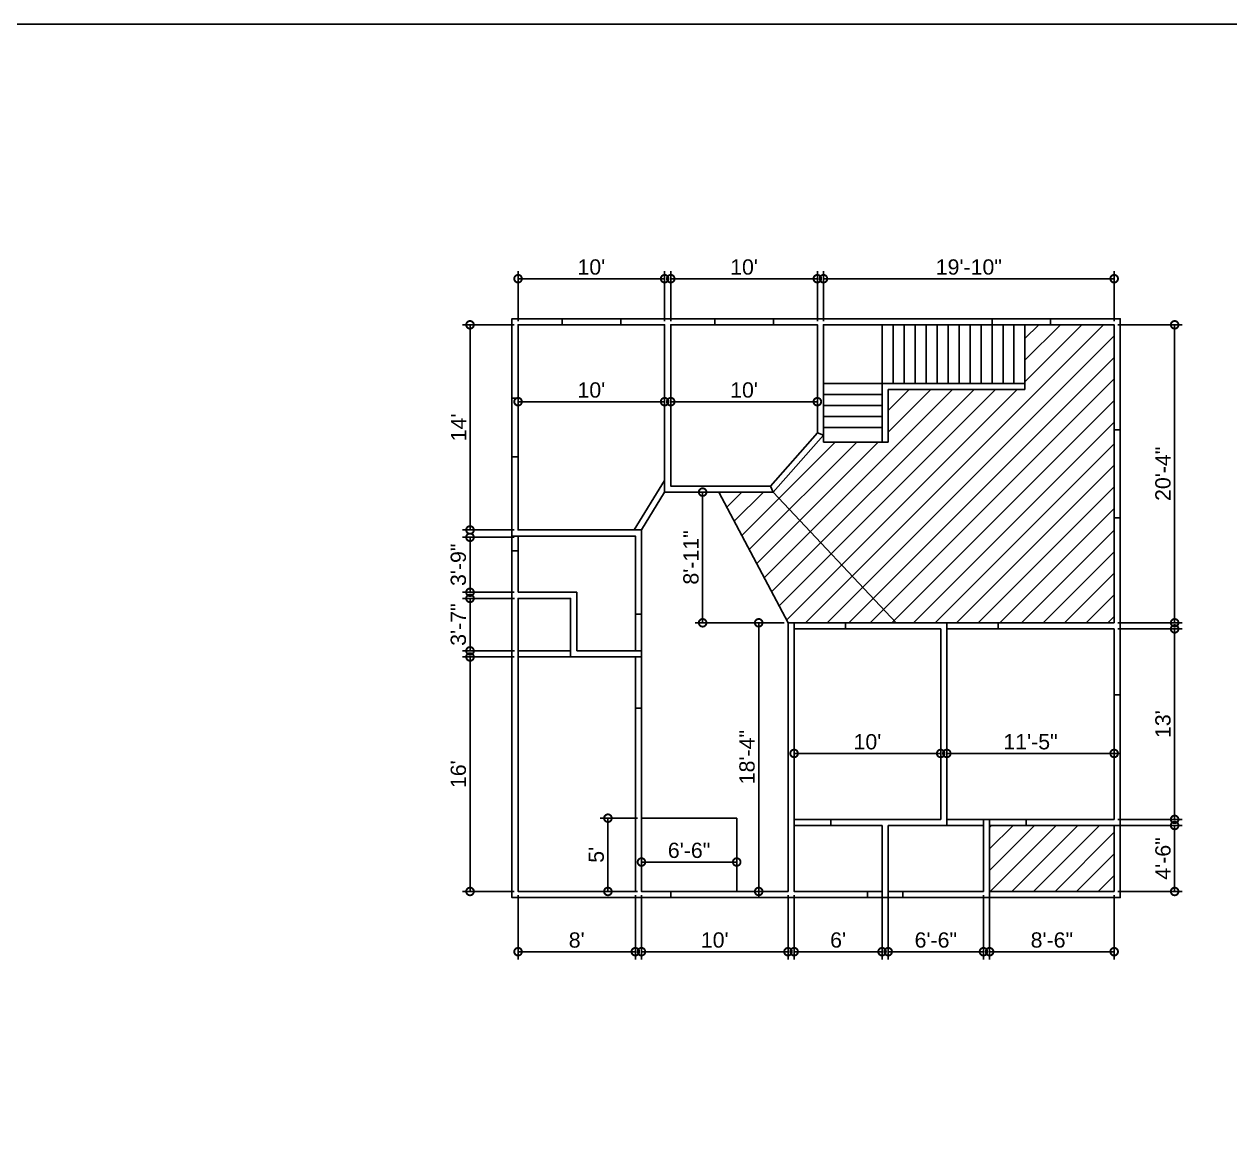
# Model space of a CAD drawing. Header units: feet. Extents: x -13107 to 0, y -39 to 1832.
# Drawn here: x -6768 to -5780, y 915 to 1832 of the extents above; entities that cross this region are included whole.
import ezdxf

# ---------------------------------------------------------------- set-up
doc = ezdxf.new("R2010")
doc.units = ezdxf.units.FT
doc.header["$MEASUREMENT"] = 0
for name, color, linetype in [('2d ciling', 52, 'Continuous'), ('2d doors', 82, 'Continuous'), ('2d stairs', 220, 'Continuous'), ('2d walls', 9, 'Continuous'), ('2d windows', 150, 'Continuous'), ('blocks', 130, 'Continuous'), ('dimentions', 230, 'Continuous'), ('hatches', 40, 'Continuous')]:
    doc.layers.add(name, color=color, linetype=linetype)
doc.styles.get("Standard").update_dxf_attribs({"font": 'arial.ttf'})
doc.dimstyles.new('dimentions', dxfattribs={"dimscale": 5, "dimtxt": 2.5, "dimasz": 2.5, "dimexe": 1.25, "dimexo": 0.625, "dimtad": 1, "dimdec": 4, "dimzin": 0, "dimdsep": 46, "dimlunit": 4, "dimtxsty": 'Standard', "dimblk": 'DOTSMALL', "dimcen": 2.5, "dimadec": 0, "dimazin": 0, "dimtfac": 1, "dimtdec": 4, "dimtofl": 0, "dimtmove": 0, "dimatfit": 3, "dimfxl": 1, "dimtolj": 1, "dimtzin": 0, "dimarcsym": 0})
pattern_1 = [(45, (9353.665, 966.415), (-8.838835, 8.838835), [])]

# ---------------------------------------------------------------- blocks, each defined once
blk = doc.blocks.new('_DotSmall')
at = {"color": 0, "linetype": 'ByBlock', "const_width": 0.5}
blk.add_lwpolyline([(-0.0625, 0, 1), (0.0625, 0, 1)], format="xyb", close=True, dxfattribs=at)
blk = doc.blocks.new('*D186')
at = {"layer": 'Defpoints', "color": 0, "transparency": 16777216}
for p in [(-6363.13, 1121.8), (-6267.13, 1121.8), (-6363.13, 1072.46)]:
    blk.add_point(p, dxfattribs=at)
at = {"layer": 'dimentions', "color": 0, "lineweight": -2, "transparency": 16777216}
for p, q in [((-6363.13, 1118.67), (-6363.13, 1066.21)), ((-6267.13, 1118.67), (-6267.13, 1066.21)), ((-6267.13, 1072.46), (-6363.13, 1072.46))]:
    blk.add_line(p, q, dxfattribs=at)
at = {"layer": 'dimentions', "color": 0, "lineweight": -2, "transparency": 16777216, "xscale": 12.5, "yscale": 12.5, "zscale": 12.5, "rotation": 180}
blk.add_blockref('_DotSmall', (-6363.13, 1072.46), dxfattribs=at)
at = {"layer": 'dimentions', "color": 0, "lineweight": -2, "transparency": 16777216, "xscale": 12.5, "yscale": 12.5, "zscale": 12.5}
blk.add_blockref('_DotSmall', (-6267.13, 1072.46), dxfattribs=at)
at = {"layer": 'dimentions', "color": 0, "transparency": 16777216, "insert": (-6315.13, 1081.96), "char_height": 12.5, "attachment_point": 5}
blk.add_mtext("\\A1;8'", dxfattribs=at)
blk = doc.blocks.new('*D187')
at = {"layer": 'Defpoints', "color": 0, "transparency": 16777216}
for p in [(-6262.13, 1121.8), (-6142.13, 1121.8), (-6142.13, 1072.46)]:
    blk.add_point(p, dxfattribs=at)
at = {"layer": 'dimentions', "color": 0, "lineweight": -2, "transparency": 16777216}
for p, q in [((-6262.13, 1118.67), (-6262.13, 1066.21)), ((-6142.13, 1118.67), (-6142.13, 1066.21)), ((-6262.13, 1072.46), (-6142.13, 1072.46))]:
    blk.add_line(p, q, dxfattribs=at)
at = {"layer": 'dimentions', "color": 0, "lineweight": -2, "transparency": 16777216, "xscale": 12.5, "yscale": 12.5, "zscale": 12.5, "rotation": 180}
blk.add_blockref('_DotSmall', (-6262.13, 1072.46), dxfattribs=at)
at = {"layer": 'dimentions', "color": 0, "lineweight": -2, "transparency": 16777216, "xscale": 12.5, "yscale": 12.5, "zscale": 12.5}
blk.add_blockref('_DotSmall', (-6142.13, 1072.46), dxfattribs=at)
at = {"layer": 'dimentions', "color": 0, "transparency": 16777216, "insert": (-6202.13, 1081.96), "char_height": 12.5, "attachment_point": 5}
blk.add_mtext("\\A1;10'", dxfattribs=at)
blk = doc.blocks.new('*D188')
at = {"layer": 'Defpoints', "color": 0, "transparency": 16777216}
for p in [(-6137.13, 1121.8), (-6065.13, 1121.8), (-6137.13, 1072.46)]:
    blk.add_point(p, dxfattribs=at)
at = {"layer": 'dimentions', "color": 0, "lineweight": -2, "transparency": 16777216}
for p, q in [((-6137.13, 1118.67), (-6137.13, 1066.21)), ((-6065.13, 1118.67), (-6065.13, 1066.21)), ((-6065.13, 1072.46), (-6137.13, 1072.46))]:
    blk.add_line(p, q, dxfattribs=at)
at = {"layer": 'dimentions', "color": 0, "lineweight": -2, "transparency": 16777216, "xscale": 12.5, "yscale": 12.5, "zscale": 12.5, "rotation": 180}
blk.add_blockref('_DotSmall', (-6137.13, 1072.46), dxfattribs=at)
at = {"layer": 'dimentions', "color": 0, "lineweight": -2, "transparency": 16777216, "xscale": 12.5, "yscale": 12.5, "zscale": 12.5}
blk.add_blockref('_DotSmall', (-6065.13, 1072.46), dxfattribs=at)
at = {"layer": 'dimentions', "color": 0, "transparency": 16777216, "insert": (-6101.13, 1081.96), "char_height": 12.5, "attachment_point": 5}
blk.add_mtext("\\A1;6'", dxfattribs=at)
blk = doc.blocks.new('*D189')
at = {"layer": 'Defpoints', "color": 0, "transparency": 16777216}
for p in [(-6060.13, 1121.8), (-5982.13, 1121.8), (-6060.13, 1072.46)]:
    blk.add_point(p, dxfattribs=at)
at = {"layer": 'dimentions', "color": 0, "lineweight": -2, "transparency": 16777216}
for p, q in [((-6060.13, 1118.67), (-6060.13, 1066.21)), ((-5982.13, 1118.67), (-5982.13, 1066.21)), ((-5982.13, 1072.46), (-6060.13, 1072.46))]:
    blk.add_line(p, q, dxfattribs=at)
at = {"layer": 'dimentions', "color": 0, "lineweight": -2, "transparency": 16777216, "xscale": 12.5, "yscale": 12.5, "zscale": 12.5, "rotation": 180}
blk.add_blockref('_DotSmall', (-6060.13, 1072.46), dxfattribs=at)
at = {"layer": 'dimentions', "color": 0, "lineweight": -2, "transparency": 16777216, "xscale": 12.5, "yscale": 12.5, "zscale": 12.5}
blk.add_blockref('_DotSmall', (-5982.13, 1072.46), dxfattribs=at)
at = {"layer": 'dimentions', "color": 0, "transparency": 16777216, "insert": (-6021.13, 1081.96), "char_height": 12.5, "attachment_point": 5}
blk.add_mtext('\\A1;6\'-6"', dxfattribs=at)
blk = doc.blocks.new('*D190')
at = {"layer": 'Defpoints', "color": 0, "transparency": 16777216}
for p in [(-5977.13, 1121.8), (-5875.13, 1121.8), (-5977.13, 1072.46)]:
    blk.add_point(p, dxfattribs=at)
at = {"layer": 'dimentions', "color": 0, "lineweight": -2, "transparency": 16777216}
for p, q in [((-5977.13, 1118.67), (-5977.13, 1066.21)), ((-5875.13, 1118.67), (-5875.13, 1066.21)), ((-5875.13, 1072.46), (-5977.13, 1072.46))]:
    blk.add_line(p, q, dxfattribs=at)
at = {"layer": 'dimentions', "color": 0, "lineweight": -2, "transparency": 16777216, "xscale": 12.5, "yscale": 12.5, "zscale": 12.5, "rotation": 180}
blk.add_blockref('_DotSmall', (-5977.13, 1072.46), dxfattribs=at)
at = {"layer": 'dimentions', "color": 0, "lineweight": -2, "transparency": 16777216, "xscale": 12.5, "yscale": 12.5, "zscale": 12.5}
blk.add_blockref('_DotSmall', (-5875.13, 1072.46), dxfattribs=at)
at = {"layer": 'dimentions', "color": 0, "transparency": 16777216, "insert": (-5926.13, 1081.96), "char_height": 12.5, "attachment_point": 5}
blk.add_mtext('\\A1;8\'-6"', dxfattribs=at)
blk = doc.blocks.new('*D191')
at = {"layer": 'Defpoints', "color": 0, "transparency": 16777216}
for p in [(-5875.13, 1175.8), (-5875.13, 1121.8), (-5825.61, 1121.8)]:
    blk.add_point(p, dxfattribs=at)
at = {"layer": 'dimentions', "color": 0, "lineweight": -2, "transparency": 16777216}
for p, q in [((-5872.01, 1175.8), (-5819.36, 1175.8)), ((-5825.61, 1175.8), (-5825.61, 1121.8)), ((-5872.01, 1121.8), (-5819.36, 1121.8))]:
    blk.add_line(p, q, dxfattribs=at)
at = {"layer": 'dimentions', "color": 0, "lineweight": -2, "transparency": 16777216, "xscale": 12.5, "yscale": 12.5, "zscale": 12.5}
for p, rotation in [((-5825.61, 1175.8), 90), ((-5825.61, 1121.8), 270)]:
    blk.add_blockref('_DotSmall', p, dxfattribs=dict(at, rotation=rotation))
at = {"layer": 'dimentions', "color": 0, "transparency": 16777216, "insert": (-5835.12, 1148.8), "char_height": 12.5, "attachment_point": 5, "rotation": 90}
blk.add_mtext('\\A1;4\'-6"', dxfattribs=at)
blk = doc.blocks.new('*D192')
at = {"layer": 'Defpoints', "color": 0, "transparency": 16777216}
for p in [(-5875.13, 1336.8), (-5825.61, 1336.8), (-5875.13, 1180.8)]:
    blk.add_point(p, dxfattribs=at)
at = {"layer": 'dimentions', "color": 0, "lineweight": -2, "transparency": 16777216}
for p, q in [((-5872.01, 1336.8), (-5819.36, 1336.8)), ((-5825.61, 1180.8), (-5825.61, 1336.8)), ((-5872.01, 1180.8), (-5819.36, 1180.8))]:
    blk.add_line(p, q, dxfattribs=at)
at = {"layer": 'dimentions', "color": 0, "lineweight": -2, "transparency": 16777216, "xscale": 12.5, "yscale": 12.5, "zscale": 12.5}
for p, rotation in [((-5825.61, 1336.8), 90), ((-5825.61, 1180.8), 270)]:
    blk.add_blockref('_DotSmall', p, dxfattribs=dict(at, rotation=rotation))
at = {"layer": 'dimentions', "color": 0, "transparency": 16777216, "insert": (-5835.12, 1258.8), "char_height": 12.5, "attachment_point": 5, "rotation": 90}
blk.add_mtext("\\A1;13'", dxfattribs=at)
blk = doc.blocks.new('*D193')
at = {"layer": 'Defpoints', "color": 0, "transparency": 16777216}
for p in [(-6012.13, 1234.8), (-6012.13, 1180.8), (-5875.13, 1180.8)]:
    blk.add_point(p, dxfattribs=at)
at = {"layer": 'dimentions', "color": 0, "lineweight": -2, "transparency": 16777216}
for p, q in [((-6012.13, 1183.92), (-6012.13, 1241.05)), ((-5875.13, 1234.8), (-6012.13, 1234.8)), ((-5875.13, 1183.92), (-5875.13, 1241.05))]:
    blk.add_line(p, q, dxfattribs=at)
at = {"layer": 'dimentions', "color": 0, "lineweight": -2, "transparency": 16777216, "xscale": 12.5, "yscale": 12.5, "zscale": 12.5, "rotation": 180}
blk.add_blockref('_DotSmall', (-6012.13, 1234.8), dxfattribs=at)
at = {"layer": 'dimentions', "color": 0, "lineweight": -2, "transparency": 16777216, "xscale": 12.5, "yscale": 12.5, "zscale": 12.5}
blk.add_blockref('_DotSmall', (-5875.13, 1234.8), dxfattribs=at)
at = {"layer": 'dimentions', "color": 0, "transparency": 16777216, "insert": (-5943.63, 1244.31), "char_height": 12.5, "attachment_point": 5}
blk.add_mtext('\\A1;11\'-5"', dxfattribs=at)
blk = doc.blocks.new('*D194')
at = {"layer": 'Defpoints', "color": 0, "transparency": 16777216}
for p in [(-6137.13, 1234.8), (-6137.13, 1180.8), (-6017.13, 1180.8)]:
    blk.add_point(p, dxfattribs=at)
at = {"layer": 'dimentions', "color": 0, "lineweight": -2, "transparency": 16777216}
for p, q in [((-6137.13, 1183.92), (-6137.13, 1241.05)), ((-6017.13, 1234.8), (-6137.13, 1234.8)), ((-6017.13, 1183.92), (-6017.13, 1241.05))]:
    blk.add_line(p, q, dxfattribs=at)
at = {"layer": 'dimentions', "color": 0, "lineweight": -2, "transparency": 16777216, "xscale": 12.5, "yscale": 12.5, "zscale": 12.5, "rotation": 180}
blk.add_blockref('_DotSmall', (-6137.13, 1234.8), dxfattribs=at)
at = {"layer": 'dimentions', "color": 0, "lineweight": -2, "transparency": 16777216, "xscale": 12.5, "yscale": 12.5, "zscale": 12.5}
blk.add_blockref('_DotSmall', (-6017.13, 1234.8), dxfattribs=at)
at = {"layer": 'dimentions', "color": 0, "transparency": 16777216, "insert": (-6077.13, 1244.31), "char_height": 12.5, "attachment_point": 5}
blk.add_mtext("\\A1;10'", dxfattribs=at)
blk = doc.blocks.new('*D195')
at = {"layer": 'Defpoints', "color": 0, "transparency": 16777216}
for p in [(-6166.13, 1341.8), (-6142.13, 1341.8), (-6142.13, 1121.8)]:
    blk.add_point(p, dxfattribs=at)
at = {"layer": 'dimentions', "color": 0, "lineweight": -2, "transparency": 16777216}
for p, q in [((-6145.26, 1341.8), (-6172.38, 1341.8)), ((-6166.13, 1121.8), (-6166.13, 1341.8)), ((-6145.26, 1121.8), (-6172.38, 1121.8))]:
    blk.add_line(p, q, dxfattribs=at)
at = {"layer": 'dimentions', "color": 0, "lineweight": -2, "transparency": 16777216, "xscale": 12.5, "yscale": 12.5, "zscale": 12.5}
for p, rotation in [((-6166.13, 1341.8), 90), ((-6166.13, 1121.8), 270)]:
    blk.add_blockref('_DotSmall', p, dxfattribs=dict(at, rotation=rotation))
at = {"layer": 'dimentions', "color": 0, "transparency": 16777216, "insert": (-6175.64, 1231.8), "char_height": 12.5, "attachment_point": 5, "rotation": 90}
blk.add_mtext('\\A1;18\'-4"', dxfattribs=at)
blk = doc.blocks.new('*D196')
at = {"layer": 'Defpoints', "color": 0, "transparency": 16777216}
for p in [(-6262.13, 1181.8), (-6184.13, 1181.8), (-6262.13, 1145.88)]:
    blk.add_point(p, dxfattribs=at)
at = {"layer": 'dimentions', "color": 0, "lineweight": -2, "transparency": 16777216}
for p, q in [((-6262.13, 1178.67), (-6262.13, 1139.63)), ((-6184.13, 1178.67), (-6184.13, 1139.63)), ((-6184.13, 1145.88), (-6262.13, 1145.88))]:
    blk.add_line(p, q, dxfattribs=at)
at = {"layer": 'dimentions', "color": 0, "lineweight": -2, "transparency": 16777216, "xscale": 12.5, "yscale": 12.5, "zscale": 12.5, "rotation": 180}
blk.add_blockref('_DotSmall', (-6262.13, 1145.88), dxfattribs=at)
at = {"layer": 'dimentions', "color": 0, "lineweight": -2, "transparency": 16777216, "xscale": 12.5, "yscale": 12.5, "zscale": 12.5}
blk.add_blockref('_DotSmall', (-6184.13, 1145.88), dxfattribs=at)
at = {"layer": 'dimentions', "color": 0, "transparency": 16777216, "insert": (-6223.13, 1155.38), "char_height": 12.5, "attachment_point": 5}
blk.add_mtext('\\A1;6\'-6"', dxfattribs=at)
blk = doc.blocks.new('*D197')
at = {"layer": 'Defpoints', "color": 0, "transparency": 16777216}
for p in [(-6262.13, 1181.8), (-6289.59, 1121.8), (-6262.13, 1121.8)]:
    blk.add_point(p, dxfattribs=at)
at = {"layer": 'dimentions', "color": 0, "lineweight": -2, "transparency": 16777216}
for p, q in [((-6265.26, 1181.8), (-6295.84, 1181.8)), ((-6289.59, 1181.8), (-6289.59, 1121.8)), ((-6265.26, 1121.8), (-6295.84, 1121.8))]:
    blk.add_line(p, q, dxfattribs=at)
at = {"layer": 'dimentions', "color": 0, "lineweight": -2, "transparency": 16777216, "xscale": 12.5, "yscale": 12.5, "zscale": 12.5}
for p, rotation in [((-6289.59, 1181.8), 90), ((-6289.59, 1121.8), 270)]:
    blk.add_blockref('_DotSmall', p, dxfattribs=dict(at, rotation=rotation))
at = {"layer": 'dimentions', "color": 0, "transparency": 16777216, "insert": (-6299.08, 1151.8), "char_height": 12.5, "attachment_point": 5, "rotation": 90}
blk.add_mtext("\\A1;5'", dxfattribs=at)
blk = doc.blocks.new('*D198')
at = {"layer": 'Defpoints', "color": 0, "transparency": 16777216}
for p in [(-6363.13, 1313.8), (-6402.47, 1121.8), (-6363.13, 1121.8)]:
    blk.add_point(p, dxfattribs=at)
at = {"layer": 'dimentions', "color": 0, "lineweight": -2, "transparency": 16777216}
for p, q in [((-6366.26, 1313.8), (-6408.72, 1313.8)), ((-6402.47, 1313.8), (-6402.47, 1121.8)), ((-6366.26, 1121.8), (-6408.72, 1121.8))]:
    blk.add_line(p, q, dxfattribs=at)
at = {"layer": 'dimentions', "color": 0, "lineweight": -2, "transparency": 16777216, "xscale": 12.5, "yscale": 12.5, "zscale": 12.5}
for p, rotation in [((-6402.47, 1313.8), 90), ((-6402.47, 1121.8), 270)]:
    blk.add_blockref('_DotSmall', p, dxfattribs=dict(at, rotation=rotation))
at = {"layer": 'dimentions', "color": 0, "transparency": 16777216, "insert": (-6411.97, 1217.8), "char_height": 12.5, "attachment_point": 5, "rotation": 90}
blk.add_mtext("\\A1;16'", dxfattribs=at)
blk = doc.blocks.new('*D199')
at = {"layer": 'Defpoints', "color": 0, "transparency": 16777216}
for p in [(-6363.13, 1585.8), (-6402.47, 1417.8), (-6363.13, 1417.8)]:
    blk.add_point(p, dxfattribs=at)
at = {"layer": 'dimentions', "color": 0, "lineweight": -2, "transparency": 16777216}
for p, q in [((-6366.26, 1585.8), (-6408.72, 1585.8)), ((-6402.47, 1585.8), (-6402.47, 1417.8)), ((-6366.26, 1417.8), (-6408.72, 1417.8))]:
    blk.add_line(p, q, dxfattribs=at)
at = {"layer": 'dimentions', "color": 0, "lineweight": -2, "transparency": 16777216, "xscale": 12.5, "yscale": 12.5, "zscale": 12.5}
for p, rotation in [((-6402.47, 1585.8), 90), ((-6402.47, 1417.8), 270)]:
    blk.add_blockref('_DotSmall', p, dxfattribs=dict(at, rotation=rotation))
at = {"layer": 'dimentions', "color": 0, "transparency": 16777216, "insert": (-6411.87, 1501.8), "char_height": 12.5, "attachment_point": 5, "rotation": 90}
blk.add_mtext("\\A1;14'", dxfattribs=at)
blk = doc.blocks.new('*D200')
at = {"layer": 'Defpoints', "color": 0, "transparency": 16777216}
for p in [(-6243.13, 1623.55), (-6363.13, 1585.8), (-6243.13, 1585.8)]:
    blk.add_point(p, dxfattribs=at)
at = {"layer": 'dimentions', "color": 0, "lineweight": -2, "transparency": 16777216}
for p, q in [((-6363.13, 1588.92), (-6363.13, 1629.8)), ((-6243.13, 1588.92), (-6243.13, 1629.8)), ((-6363.13, 1623.55), (-6243.13, 1623.55))]:
    blk.add_line(p, q, dxfattribs=at)
at = {"layer": 'dimentions', "color": 0, "lineweight": -2, "transparency": 16777216, "xscale": 12.5, "yscale": 12.5, "zscale": 12.5, "rotation": 180}
blk.add_blockref('_DotSmall', (-6363.13, 1623.55), dxfattribs=at)
at = {"layer": 'dimentions', "color": 0, "lineweight": -2, "transparency": 16777216, "xscale": 12.5, "yscale": 12.5, "zscale": 12.5}
blk.add_blockref('_DotSmall', (-6243.13, 1623.55), dxfattribs=at)
at = {"layer": 'dimentions', "color": 0, "transparency": 16777216, "insert": (-6303.13, 1633.06), "char_height": 12.5, "attachment_point": 5}
blk.add_mtext("\\A1;10'", dxfattribs=at)
blk = doc.blocks.new('*D201')
at = {"layer": 'Defpoints', "color": 0, "transparency": 16777216}
for p in [(-6118.13, 1623.55), (-6238.13, 1585.8), (-6118.13, 1585.8)]:
    blk.add_point(p, dxfattribs=at)
at = {"layer": 'dimentions', "color": 0, "lineweight": -2, "transparency": 16777216}
for p, q in [((-6238.13, 1588.92), (-6238.13, 1629.8)), ((-6118.13, 1588.92), (-6118.13, 1629.8)), ((-6238.13, 1623.55), (-6118.13, 1623.55))]:
    blk.add_line(p, q, dxfattribs=at)
at = {"layer": 'dimentions', "color": 0, "lineweight": -2, "transparency": 16777216, "xscale": 12.5, "yscale": 12.5, "zscale": 12.5, "rotation": 180}
blk.add_blockref('_DotSmall', (-6238.13, 1623.55), dxfattribs=at)
at = {"layer": 'dimentions', "color": 0, "lineweight": -2, "transparency": 16777216, "xscale": 12.5, "yscale": 12.5, "zscale": 12.5}
blk.add_blockref('_DotSmall', (-6118.13, 1623.55), dxfattribs=at)
at = {"layer": 'dimentions', "color": 0, "transparency": 16777216, "insert": (-6178.13, 1633.06), "char_height": 12.5, "attachment_point": 5}
blk.add_mtext("\\A1;10'", dxfattribs=at)
blk = doc.blocks.new('*D202')
at = {"layer": 'Defpoints', "color": 0, "transparency": 16777216}
for p in [(-5875.13, 1623.55), (-6113.13, 1585.8), (-5875.13, 1585.8)]:
    blk.add_point(p, dxfattribs=at)
at = {"layer": 'dimentions', "color": 0, "lineweight": -2, "transparency": 16777216}
for p, q in [((-6113.13, 1588.92), (-6113.13, 1629.8)), ((-5875.13, 1588.92), (-5875.13, 1629.8)), ((-6113.13, 1623.55), (-5875.13, 1623.55))]:
    blk.add_line(p, q, dxfattribs=at)
at = {"layer": 'dimentions', "color": 0, "lineweight": -2, "transparency": 16777216, "xscale": 12.5, "yscale": 12.5, "zscale": 12.5, "rotation": 180}
blk.add_blockref('_DotSmall', (-6113.13, 1623.55), dxfattribs=at)
at = {"layer": 'dimentions', "color": 0, "lineweight": -2, "transparency": 16777216, "xscale": 12.5, "yscale": 12.5, "zscale": 12.5}
blk.add_blockref('_DotSmall', (-5875.13, 1623.55), dxfattribs=at)
at = {"layer": 'dimentions', "color": 0, "transparency": 16777216, "insert": (-5994.13, 1633.06), "char_height": 12.5, "attachment_point": 5}
blk.add_mtext('\\A1;19\'-10"', dxfattribs=at)
blk = doc.blocks.new('*D203')
at = {"layer": 'Defpoints', "color": 0, "transparency": 16777216}
for p in [(-5875.13, 1585.8), (-5875.13, 1341.8), (-5825.61, 1341.8)]:
    blk.add_point(p, dxfattribs=at)
at = {"layer": 'dimentions', "color": 0, "lineweight": -2, "transparency": 16777216}
for p, q in [((-5872.01, 1585.8), (-5819.36, 1585.8)), ((-5825.61, 1585.8), (-5825.61, 1341.8)), ((-5872.01, 1341.8), (-5819.36, 1341.8))]:
    blk.add_line(p, q, dxfattribs=at)
at = {"layer": 'dimentions', "color": 0, "lineweight": -2, "transparency": 16777216, "xscale": 12.5, "yscale": 12.5, "zscale": 12.5}
for p, rotation in [((-5825.61, 1585.8), 90), ((-5825.61, 1341.8), 270)]:
    blk.add_blockref('_DotSmall', p, dxfattribs=dict(at, rotation=rotation))
at = {"layer": 'dimentions', "color": 0, "transparency": 16777216, "insert": (-5835.12, 1463.8), "char_height": 12.5, "attachment_point": 5, "rotation": 90}
blk.add_mtext('\\A1;20\'-4"', dxfattribs=at)
blk = doc.blocks.new('*D204')
at = {"layer": 'Defpoints', "color": 0, "transparency": 16777216}
for p in [(-6238.13, 1522.84), (-6238.13, 1497.35), (-6118.13, 1497.35)]:
    blk.add_point(p, dxfattribs=at)
at = {"layer": 'dimentions', "color": 0, "lineweight": -2, "transparency": 16777216}
for p, q in [((-6238.13, 1500.48), (-6238.13, 1529.09)), ((-6118.13, 1522.84), (-6238.13, 1522.84)), ((-6118.13, 1500.48), (-6118.13, 1529.09))]:
    blk.add_line(p, q, dxfattribs=at)
at = {"layer": 'dimentions', "color": 0, "lineweight": -2, "transparency": 16777216, "xscale": 12.5, "yscale": 12.5, "zscale": 12.5, "rotation": 180}
blk.add_blockref('_DotSmall', (-6238.13, 1522.84), dxfattribs=at)
at = {"layer": 'dimentions', "color": 0, "lineweight": -2, "transparency": 16777216, "xscale": 12.5, "yscale": 12.5, "zscale": 12.5}
blk.add_blockref('_DotSmall', (-6118.13, 1522.84), dxfattribs=at)
at = {"layer": 'dimentions', "color": 0, "transparency": 16777216, "insert": (-6178.13, 1532.35), "char_height": 12.5, "attachment_point": 5}
blk.add_mtext("\\A1;10'", dxfattribs=at)
blk = doc.blocks.new('*D205')
at = {"layer": 'Defpoints', "color": 0, "transparency": 16777216}
for p in [(-6363.13, 1522.84), (-6363.13, 1458.37), (-6243.13, 1458.37)]:
    blk.add_point(p, dxfattribs=at)
at = {"layer": 'dimentions', "color": 0, "lineweight": -2, "transparency": 16777216}
for p, q in [((-6363.13, 1461.49), (-6363.13, 1529.09)), ((-6243.13, 1522.84), (-6363.13, 1522.84)), ((-6243.13, 1461.49), (-6243.13, 1529.09))]:
    blk.add_line(p, q, dxfattribs=at)
at = {"layer": 'dimentions', "color": 0, "lineweight": -2, "transparency": 16777216, "xscale": 12.5, "yscale": 12.5, "zscale": 12.5, "rotation": 180}
blk.add_blockref('_DotSmall', (-6363.13, 1522.84), dxfattribs=at)
at = {"layer": 'dimentions', "color": 0, "lineweight": -2, "transparency": 16777216, "xscale": 12.5, "yscale": 12.5, "zscale": 12.5}
blk.add_blockref('_DotSmall', (-6243.13, 1522.84), dxfattribs=at)
at = {"layer": 'dimentions', "color": 0, "transparency": 16777216, "insert": (-6303.13, 1532.35), "char_height": 12.5, "attachment_point": 5}
blk.add_mtext("\\A1;10'", dxfattribs=at)
blk = doc.blocks.new('*D206')
at = {"layer": 'Defpoints', "color": 0, "transparency": 16777216}
for p in [(-6212.03, 1448.8), (-6166.13, 1448.8), (-6166.13, 1341.8)]:
    blk.add_point(p, dxfattribs=at)
at = {"layer": 'dimentions', "color": 0, "lineweight": -2, "transparency": 16777216}
for p, q in [((-6169.26, 1448.8), (-6218.28, 1448.8)), ((-6212.03, 1341.8), (-6212.03, 1448.8)), ((-6169.26, 1341.8), (-6218.28, 1341.8))]:
    blk.add_line(p, q, dxfattribs=at)
at = {"layer": 'dimentions', "color": 0, "lineweight": -2, "transparency": 16777216, "xscale": 12.5, "yscale": 12.5, "zscale": 12.5}
for p, rotation in [((-6212.03, 1448.8), 90), ((-6212.03, 1341.8), 270)]:
    blk.add_blockref('_DotSmall', p, dxfattribs=dict(at, rotation=rotation))
at = {"layer": 'dimentions', "color": 0, "transparency": 16777216, "insert": (-6221.54, 1395.3), "char_height": 12.5, "attachment_point": 5, "rotation": 90}
blk.add_mtext('\\A1;8\'-11"', dxfattribs=at)
blk = doc.blocks.new('*D207')
at = {"layer": 'Defpoints', "color": 0, "transparency": 16777216}
for p in [(-6402.47, 1361.8), (-6362.89, 1361.8), (-6362.89, 1318.8)]:
    blk.add_point(p, dxfattribs=at)
at = {"layer": 'dimentions', "color": 0, "lineweight": -2, "transparency": 16777216}
for p, q in [((-6366.01, 1361.8), (-6408.72, 1361.8)), ((-6402.47, 1318.8), (-6402.47, 1361.8)), ((-6366.01, 1318.8), (-6408.72, 1318.8))]:
    blk.add_line(p, q, dxfattribs=at)
at = {"layer": 'dimentions', "color": 0, "lineweight": -2, "transparency": 16777216, "xscale": 12.5, "yscale": 12.5, "zscale": 12.5}
for p, rotation in [((-6402.47, 1361.8), 90), ((-6402.47, 1318.8), 270)]:
    blk.add_blockref('_DotSmall', p, dxfattribs=dict(at, rotation=rotation))
at = {"layer": 'dimentions', "color": 0, "transparency": 16777216, "insert": (-6411.98, 1340.3), "char_height": 12.5, "attachment_point": 5, "rotation": 90}
blk.add_mtext('\\A1;3\'-7"', dxfattribs=at)
blk = doc.blocks.new('*D208')
at = {"layer": 'Defpoints', "color": 0, "transparency": 16777216}
for p in [(-6402.47, 1411.8), (-6363.13, 1411.8), (-6363.13, 1366.8)]:
    blk.add_point(p, dxfattribs=at)
at = {"layer": 'dimentions', "color": 0, "lineweight": -2, "transparency": 16777216}
for p, q in [((-6366.26, 1411.8), (-6408.72, 1411.8)), ((-6402.47, 1366.8), (-6402.47, 1411.8)), ((-6366.26, 1366.8), (-6408.72, 1366.8))]:
    blk.add_line(p, q, dxfattribs=at)
at = {"layer": 'dimentions', "color": 0, "lineweight": -2, "transparency": 16777216, "xscale": 12.5, "yscale": 12.5, "zscale": 12.5}
for p, rotation in [((-6402.47, 1411.8), 90), ((-6402.47, 1366.8), 270)]:
    blk.add_blockref('_DotSmall', p, dxfattribs=dict(at, rotation=rotation))
at = {"layer": 'dimentions', "color": 0, "transparency": 16777216, "insert": (-6411.98, 1389.3), "char_height": 12.5, "attachment_point": 5, "rotation": 90}
blk.add_mtext('\\A1;3\'-9"', dxfattribs=at)

msp = doc.modelspace()

# ---------------------------------------------------------------- hatches: boundary and pattern name
at = {"layer": 'hatches', "transparency": 33554521}
h = msp.add_hatch(dxfattribs=at)
h.set_pattern_fill('ANSI31', color=256, scale=100)
h.set_pattern_definition(pattern_1)
h.paths.add_polyline_path([(-5875.13159, 1585.79976), (-5948.13159, 1585.79976), (-5948.13159, 1537.79976), (-5948.13159, 1532.79976), (-6060.13159, 1532.79976), (-6060.13159, 1489.79976), (-6065.13159, 1489.79976), (-6113.13159, 1489.79976), (-6113.13159, 1495.46013), (-6154.34826, 1448.79976), (-6198.73993, 1448.79976), (-6142.13159, 1341.79976), (-6012.13159, 1341.79976), (-5875.13159, 1341.79976)])
h = msp.add_hatch(dxfattribs=at)
h.set_pattern_fill('ANSI31', color=256, scale=100)
h.set_pattern_definition(pattern_1)
h.paths.add_polyline_path([(-5875.13159, 1175.79976), (-5977.13159, 1175.79976), (-5977.13159, 1121.79976), (-5875.13159, 1121.79976)])

# ---------------------------------------------------------------- linework, layer by layer
at = {"layer": '2d ciling'}
for points in [[(-6184.13159, 1121.79976), (-6262.13159, 1121.79976), (-6262.13159, 1181.79976), (-6184.13159, 1181.79976)], [(-5870.13159, 1175.79976), (-5875.13159, 1175.79976), (-5875.13159, 1121.79976), (-5977.13159, 1121.79976), (-5977.13159, 1116.79976), (-5870.13159, 1116.79976)]]:
    msp.add_lwpolyline(points, close=True, dxfattribs=at)
at = {"layer": '2d doors'}
for p, q in [((-6118.13159, 1497.35223), (-6156.60295, 1453.79976)), ((-6154.34826, 1448.79976), (-6113.13159, 1495.46013)), ((-6113.13159, 1495.46013), (-6118.13159, 1497.35223)), ((-6243.13159, 1458.368), (-6267.996, 1417.79976)), ((-6243.13159, 1458.368), (-6243.13159, 1448.79976)), ((-6156.60295, 1453.79976), (-6154.34826, 1448.79976)), ((-6262.13159, 1417.79976), (-6243.13159, 1448.79976)), ((-6262.13159, 1417.79976), (-6267.996, 1417.79976))]:
    msp.add_line(p, q, dxfattribs=at)
for points in [[(-6262.13159, 1318.79976), (-6267.13159, 1318.79976), (-6267.13159, 1348.79976), (-6262.13159, 1348.79976)], [(-6095.13159, 1336.79976), (-6137.13159, 1336.79976), (-6137.13159, 1341.79976), (-6095.13159, 1341.79976)], [(-5970.13159, 1336.79976), (-6012.13159, 1336.79976), (-6012.13159, 1341.79976), (-5970.13159, 1341.79976)], [(-6320.13159, 1318.79976), (-6363.13159, 1318.79976), (-6363.13159, 1313.79976), (-6320.13159, 1313.79976)], [(-6267.13159, 1313.79976), (-6262.13159, 1313.79976), (-6262.13159, 1271.79976), (-6267.13159, 1271.79976)], [(-6137.13159, 1175.79976), (-6107.13159, 1175.79976), (-6107.13159, 1180.79976), (-6137.13159, 1180.79976)], [(-6012.13159, 1175.79976), (-5982.13159, 1175.79976), (-5982.13159, 1180.79976), (-6012.13159, 1180.79976)], [(-5977.13159, 1175.79976), (-5947.13159, 1175.79976), (-5947.13159, 1180.79976), (-5977.13159, 1180.79976)]]:
    msp.add_lwpolyline(points, close=True, dxfattribs=at)
at = {"layer": '2d stairs'}
for p, q in [((-6056.13159, 1537.79976), (-6056.13159, 1585.79976)), ((-6047.13159, 1537.79976), (-6047.13159, 1585.79976)), ((-6038.13159, 1537.79976), (-6038.13159, 1585.79976)), ((-6029.13159, 1537.79976), (-6029.13159, 1585.79976)), ((-6020.13159, 1537.79976), (-6020.13159, 1585.79976)), ((-6011.13159, 1537.79976), (-6011.13159, 1585.79976)), ((-6002.13159, 1537.79976), (-6002.13159, 1585.79976)), ((-5993.13159, 1537.79976), (-5993.13159, 1585.79976)), ((-5984.13159, 1537.79976), (-5984.13159, 1585.79976)), ((-5975.13159, 1537.79976), (-5975.13159, 1585.79976)), ((-5966.13159, 1537.79976), (-5966.13159, 1585.79976)), ((-5957.13159, 1537.79976), (-5957.13159, 1585.79976)), ((-6065.13159, 1537.79976), (-6065.13159, 1528.79976)), ((-5948.13159, 1532.79976), (-6060.13159, 1532.79976)), ((-6060.13159, 1532.79976), (-6060.13159, 1489.79976)), ((-6047.13159, 1537.79976), (-6056.13159, 1537.79976)), ((-6038.13159, 1537.79976), (-6047.13159, 1537.79976)), ((-6029.13159, 1537.79976), (-6038.13159, 1537.79976)), ((-6020.13159, 1537.79976), (-6029.13159, 1537.79976)), ((-6011.13159, 1537.79976), (-6020.13159, 1537.79976)), ((-6002.13159, 1537.79976), (-6011.13159, 1537.79976)), ((-5993.13159, 1537.79976), (-6002.13159, 1537.79976)), ((-5984.13159, 1537.79976), (-5993.13159, 1537.79976)), ((-5975.13159, 1537.79976), (-5984.13159, 1537.79976)), ((-5966.13159, 1537.79976), (-5975.13159, 1537.79976)), ((-5957.13159, 1537.79976), (-5966.13159, 1537.79976)), ((-5948.13159, 1537.79976), (-5957.13159, 1537.79976)), ((-5948.13159, 1537.79976), (-5948.13159, 1532.79976)), ((-6065.13159, 1528.79976), (-6113.13159, 1528.79976)), ((-6065.13159, 1528.79976), (-6065.13159, 1519.79976)), ((-6065.13159, 1519.79976), (-6113.13159, 1519.79976)), ((-6065.13159, 1510.79976), (-6113.13159, 1510.79976)), ((-6065.13159, 1519.79976), (-6065.13159, 1510.79976)), ((-6065.13159, 1510.79976), (-6065.13159, 1501.79976)), ((-6065.13159, 1501.79976), (-6113.13159, 1501.79976)), ((-6065.13159, 1489.79976), (-6060.13159, 1489.79976))]:
    msp.add_line(p, q, dxfattribs=at)
for points in [[(-6113.13159, 1537.79976), (-6065.13159, 1537.79976), (-6065.13159, 1585.79976), (-6113.13159, 1585.79976)], [(-6065.13159, 1537.79976), (-5948.13159, 1537.79976), (-5948.13159, 1585.79976), (-6065.13159, 1585.79976)], [(-6113.13159, 1489.79976), (-6065.13159, 1489.79976), (-6065.13159, 1537.79976), (-6113.13159, 1537.79976)]]:
    msp.add_lwpolyline(points, close=True, dxfattribs=at)
at = {"layer": '2d walls'}
for p, q in [((-5977.13159, 1175.79976), (-5977.13159, 1121.79976)), ((-5977.13159, 1116.79976), (-5982.13159, 1116.79976))]:
    msp.add_line(p, q, dxfattribs=at)
msp.add_lwpolyline([(-7754.65576, 1832.03483), (-5684.37087, 1832.03483), (-5684.37087, 896.37649), (-7754.65576, 896.37649)], close=True, dxfattribs=at)
for points in [[(-6327.13159, 1590.79976), (-6368.13159, 1590.79976), (-6368.13159, 1525.79976)], [(-6327.13159, 1590.79976), (-6368.13159, 1590.79976), (-6368.13159, 1525.79976)], [(-6202.13159, 1590.79976), (-6279.13159, 1590.79976)], [(-6238.13159, 1590.79976), (-6279.13159, 1590.79976)], [(-6202.13159, 1590.79976), (-6243.13159, 1590.79976)], [(-5975.13159, 1590.79976), (-6154.13159, 1590.79976)], [(-6113.13159, 1590.79976), (-6154.13159, 1590.79976)], [(-5870.13159, 1499.79976), (-5870.13159, 1590.79976), (-5927.13159, 1590.79976)], [(-6327.13159, 1585.79976), (-6363.13159, 1585.79976), (-6363.13159, 1525.79976)], [(-6327.13159, 1585.79976), (-6363.13159, 1585.79976), (-6363.13159, 1525.79976)], [(-6243.13159, 1585.79976), (-6279.13159, 1585.79976)], [(-6243.13159, 1458.368), (-6243.13159, 1585.79976), (-6279.13159, 1585.79976)], [(-6243.13159, 1585.79976), (-6243.13159, 1458.368)], [(-6202.13159, 1585.79976), (-6238.13159, 1585.79976)], [(-6202.13159, 1585.79976), (-6238.13159, 1585.79976), (-6238.13159, 1453.79976), (-6156.60295, 1453.79976)], [(-6238.13159, 1453.79976), (-6238.13159, 1585.79976)], [(-6238.13159, 1456.95765), (-6238.13159, 1585.79976)], [(-6118.13159, 1585.79976), (-6154.13159, 1585.79976)], [(-6118.13159, 1497.35223), (-6118.13159, 1585.79976), (-6154.13159, 1585.79976)], [(-5975.13159, 1585.79976), (-6113.13159, 1585.79976)], [(-6113.13159, 1495.46013), (-6113.13159, 1585.79976)], [(-5875.13159, 1499.79976), (-5875.13159, 1585.79976), (-5927.13159, 1585.79976)], [(-6368.13159, 1477.79976), (-6368.13159, 1412.79976)], [(-6368.13159, 1477.79976), (-6368.13159, 1412.79976)], [(-6363.13159, 1477.79976), (-6363.13159, 1417.79976)], [(-6363.13159, 1477.79976), (-6363.13159, 1417.79976), (-6267.996, 1417.79976)], [(-6243.13159, 1448.79976), (-6154.34826, 1448.79976)], [(-5875.13159, 1341.79976), (-5875.13159, 1427.79976)], [(-5870.13159, 1282.79976), (-5870.13159, 1427.79976)], [(-6368.13159, 1412.79976), (-6368.13159, 1417.79976)], [(-6363.13159, 1417.79976), (-6267.996, 1417.79976)], [(-6363.13159, 1412.79976), (-6267.13159, 1412.79976)], [(-6363.13159, 1412.79976), (-6267.13159, 1412.79976), (-6267.13159, 1348.79976)], [(-6363.13159, 1412.79976), (-6267.13159, 1412.79976)], [(-6262.13159, 1417.79976), (-6262.13159, 1348.79976)], [(-6368.13159, 1400.79976), (-6368.13159, 1116.79976), (-6238.13159, 1116.79976)], [(-6363.13159, 1366.79976), (-6363.13159, 1400.79976)], [(-6368.13159, 1366.79976), (-6368.13159, 1313.79976)], [(-6315.13159, 1318.79976), (-6315.13159, 1366.79976), (-6363.13159, 1366.79976)], [(-6363.13159, 1318.79976), (-6363.13159, 1361.79976)], [(-6320.13159, 1318.79976), (-6320.13159, 1361.79976), (-6363.13159, 1361.79976), (-6363.13159, 1318.79976)], [(-6137.13159, 1341.79976), (-6142.13159, 1341.79976), (-6142.13159, 1175.79976)], [(-6137.13159, 1336.79976), (-6137.13159, 1180.79976)], [(-6107.13159, 1180.79976), (-6017.13159, 1180.79976), (-6017.13159, 1336.79976), (-6095.13159, 1336.79976)], [(-6012.13159, 1180.79976), (-6012.13159, 1341.79976), (-6095.13159, 1341.79976)], [(-6012.13159, 1341.79976), (-6017.13159, 1341.79976)], [(-6012.13159, 1336.79976), (-6012.13159, 1180.79976)], [(-5875.13159, 1341.79976), (-5970.13159, 1341.79976)], [(-5875.13159, 1282.79976), (-5875.13159, 1336.79976), (-5970.13159, 1336.79976)], [(-5875.13159, 1282.79976), (-5875.13159, 1336.79976)], [(-5875.13159, 1282.79976), (-5875.13159, 1336.79976)], [(-5870.13159, 1282.79976), (-5870.13159, 1341.79976)], [(-6368.13159, 1318.79976), (-6368.13159, 1116.79976), (-6262.13159, 1116.79976)], [(-6363.13159, 1313.79976), (-6363.13159, 1121.79976), (-6267.13159, 1121.79976)], [(-6363.13159, 1313.79976), (-6363.13159, 1121.79976), (-6267.13159, 1121.79976), (-6267.13159, 1271.79976)], [(-6262.13159, 1318.79976), (-6262.13159, 1313.79976), (-6320.13159, 1313.79976)], [(-6267.13159, 1313.79976), (-6320.13159, 1313.79976)], [(-6320.13159, 1313.79976), (-6315.13159, 1313.79976)], [(-6267.13159, 1318.79976), (-6315.13159, 1318.79976)], [(-6267.13159, 1318.79976), (-6267.13159, 1318.79976), (-6315.13159, 1318.79976)], [(-6262.13159, 1313.79976), (-6262.13159, 1318.79976)], [(-6262.13159, 1271.79976), (-6262.13159, 1121.79976), (-6238.13159, 1121.79976)], [(-5947.13159, 1180.79976), (-5875.13159, 1180.79976), (-5875.13159, 1234.79976)], [(-5947.13159, 1180.79976), (-5875.13159, 1180.79976), (-5875.13159, 1234.79976)], [(-5947.13159, 1175.79976), (-5870.13159, 1175.79976), (-5870.13159, 1234.79976)], [(-5875.13159, 1180.79976), (-5875.13159, 1234.79976)], [(-5870.13159, 1175.79976), (-5870.13159, 1234.79976)], [(-6166.13159, 1121.79976), (-6142.13159, 1121.79976), (-6142.13159, 1180.79976)], [(-6137.13159, 1175.79976), (-6137.13159, 1121.79976), (-6077.13159, 1121.79976)], [(-6065.13159, 1121.79976), (-6065.13159, 1175.79976), (-6107.13159, 1175.79976)], [(-6065.13159, 1116.79976), (-6060.13159, 1116.79976), (-6060.13159, 1175.79976)], [(-6060.13159, 1175.79976), (-6012.13159, 1175.79976)], [(-6017.13159, 1175.79976), (-6012.13159, 1175.79976)], [(-5982.13159, 1180.79976), (-5977.13159, 1180.79976)], [(-5982.13159, 1180.79976), (-5977.13159, 1180.79976)], [(-5982.13159, 1180.79976), (-5977.13159, 1180.79976)], [(-5982.13159, 1121.79976), (-5982.13159, 1175.79976)], [(-6166.13159, 1116.79976), (-6077.13159, 1116.79976)], [(-6048.13159, 1121.79976), (-5982.13159, 1121.79976)], [(-6048.13159, 1116.79976), (-5982.13159, 1116.79976)], [(-6048.13159, 1116.79976), (-5982.13159, 1116.79976)]]:
    msp.add_lwpolyline(points, dxfattribs=at)
at = {"layer": '2d windows'}
for points in [[(-6327.13159, 1585.79976), (-6279.13159, 1585.79976), (-6279.13159, 1590.79976), (-6327.13159, 1590.79976)], [(-6202.13159, 1585.79976), (-6154.13159, 1585.79976), (-6154.13159, 1590.79976), (-6202.13159, 1590.79976)], [(-5975.13159, 1585.79976), (-5927.13159, 1585.79976), (-5927.13159, 1590.79976), (-5975.13159, 1590.79976)], [(-6363.13159, 1477.79976), (-6368.13159, 1477.79976), (-6368.13159, 1525.79976), (-6363.13159, 1525.79976)], [(-5875.13159, 1499.79976), (-5875.13159, 1427.79976), (-5870.13159, 1427.79976), (-5870.13159, 1499.79976)], [(-6363.13159, 1412.79976), (-6368.13159, 1412.79976), (-6368.13159, 1400.79976), (-6363.13159, 1400.79976)], [(-5875.13159, 1234.79976), (-5870.13159, 1234.79976), (-5870.13159, 1282.79976), (-5875.13159, 1282.79976)], [(-6238.13159, 1116.79976), (-6166.13159, 1116.79976), (-6166.13159, 1121.79976), (-6238.13159, 1121.79976)], [(-6077.13159, 1121.79976), (-6065.13159, 1121.79976), (-6065.13159, 1116.79976), (-6077.13159, 1116.79976)], [(-6060.13159, 1121.79976), (-6048.13159, 1121.79976), (-6048.13159, 1116.79976), (-6060.13159, 1116.79976)]]:
    msp.add_lwpolyline(points, close=True, dxfattribs=at)
at = {"layer": 'blocks'}
for p, q in [((-6198.73993, 1448.79976), (-6142.13159, 1341.79976)), ((-6154.34826, 1448.79976), (-6053.63159, 1341.79976))]:
    msp.add_line(p, q, dxfattribs=at)

# ---------------------------------------------------------------- dimensions: what is measured, and where the dimension line sits
at = {"layer": 'dimentions'}
for base, p1, p2, picture, middle in [((-6243.13159, 1623.55076), (-6363.13159, 1585.79976), (-6243.13159, 1585.79976), '*D200', (-6303.13159, 1633.05793)), ((-6118.13159, 1623.55076), (-6238.13159, 1585.79976), (-6118.13159, 1585.79976), '*D201', (-6178.13159, 1633.05793)), ((-5875.13159, 1623.55076), (-6113.13159, 1585.79976), (-5875.13159, 1585.79976), '*D202', (-5994.13159, 1633.05793)), ((-6363.13159, 1522.84367), (-6243.13159, 1458.368), (-6363.13159, 1458.368), '*D205', (-6303.13159, 1532.35083)), ((-6238.13159, 1522.84367), (-6118.13159, 1497.35223), (-6238.13159, 1497.35223), '*D204', (-6178.13159, 1532.35083)), ((-6137.13159, 1234.79976), (-6017.13159, 1180.79976), (-6137.13159, 1180.79976), '*D194', (-6077.13159, 1244.30692)), ((-6012.13159, 1234.79976), (-5875.13159, 1180.79976), (-6012.13159, 1180.79976), '*D193', (-5943.63159, 1244.30692)), ((-6262.13159, 1145.87506), (-6184.13159, 1181.79976), (-6262.13159, 1181.79976), '*D196', (-6223.13159, 1155.38222)), ((-6363.13159, 1072.45782), (-6267.13159, 1121.79976), (-6363.13159, 1121.79976), '*D186', (-6315.13159, 1081.96498)), ((-6142.13159, 1072.45782), (-6262.13159, 1121.79976), (-6142.13159, 1121.79976), '*D187', (-6202.13159, 1081.96498)), ((-6137.13159, 1072.45782), (-6065.13159, 1121.79976), (-6137.13159, 1121.79976), '*D188', (-6101.13159, 1081.96498)), ((-6060.13159, 1072.45782), (-5982.13159, 1121.79976), (-6060.13159, 1121.79976), '*D189', (-6021.13159, 1081.96498)), ((-5977.13159, 1072.45782), (-5875.13159, 1121.79976), (-5977.13159, 1121.79976), '*D190', (-5926.13159, 1081.96498))]:
    dim = msp.add_linear_dim(base=base, p1=p1, p2=p2, dimstyle='dimentions', dxfattribs=at)
    dim.commit()
    dim.dimension.update_dxf_attribs({"geometry": picture, "text_midpoint": middle})
for base, p1, p2, picture, middle in [((-6402.4663, 1417.79976), (-6363.13159, 1585.79976), (-6363.13159, 1417.79976), '*D199', (-6411.86688, 1501.79976)), ((-5825.61047, 1341.79976), (-5875.13159, 1585.79976), (-5875.13159, 1341.79976), '*D203', (-5835.11763, 1463.79976)), ((-6212.03, 1448.79976), (-6166.13159, 1341.79976), (-6166.13159, 1448.79976), '*D206', (-6221.53716, 1395.29976)), ((-6402.4663, 1411.79976), (-6363.13159, 1366.79976), (-6363.13159, 1411.79976), '*D208', (-6411.97772, 1389.29976)), ((-6402.4663, 1361.79976), (-6362.88939, 1318.79976), (-6362.88939, 1361.79976), '*D207', (-6411.97772, 1340.29976)), ((-6166.13159, 1341.79976), (-6142.13159, 1121.79976), (-6142.13159, 1341.79976), '*D195', (-6175.63876, 1231.79976)), ((-5825.61047, 1336.79976), (-5875.13159, 1180.79976), (-5875.13159, 1336.79976), '*D192', (-5835.12189, 1258.79976)), ((-6402.4663, 1121.79976), (-6363.13159, 1313.79976), (-6363.13159, 1121.79976), '*D198', (-6411.97346, 1217.79976)), ((-6289.59366, 1121.79976), (-6262.13159, 1181.79976), (-6262.13159, 1121.79976), '*D197', (-6299.07524, 1151.79976)), ((-5825.61047, 1121.79976), (-5875.13159, 1175.79976), (-5875.13159, 1121.79976), '*D191', (-5835.11763, 1148.79976))]:
    dim = msp.add_linear_dim(base=base, p1=p1, p2=p2, angle=90, dimstyle='dimentions', dxfattribs=at)
    dim.commit()
    dim.dimension.update_dxf_attribs({"geometry": picture, "text_midpoint": middle})

doc.saveas('drawing.dxf')
